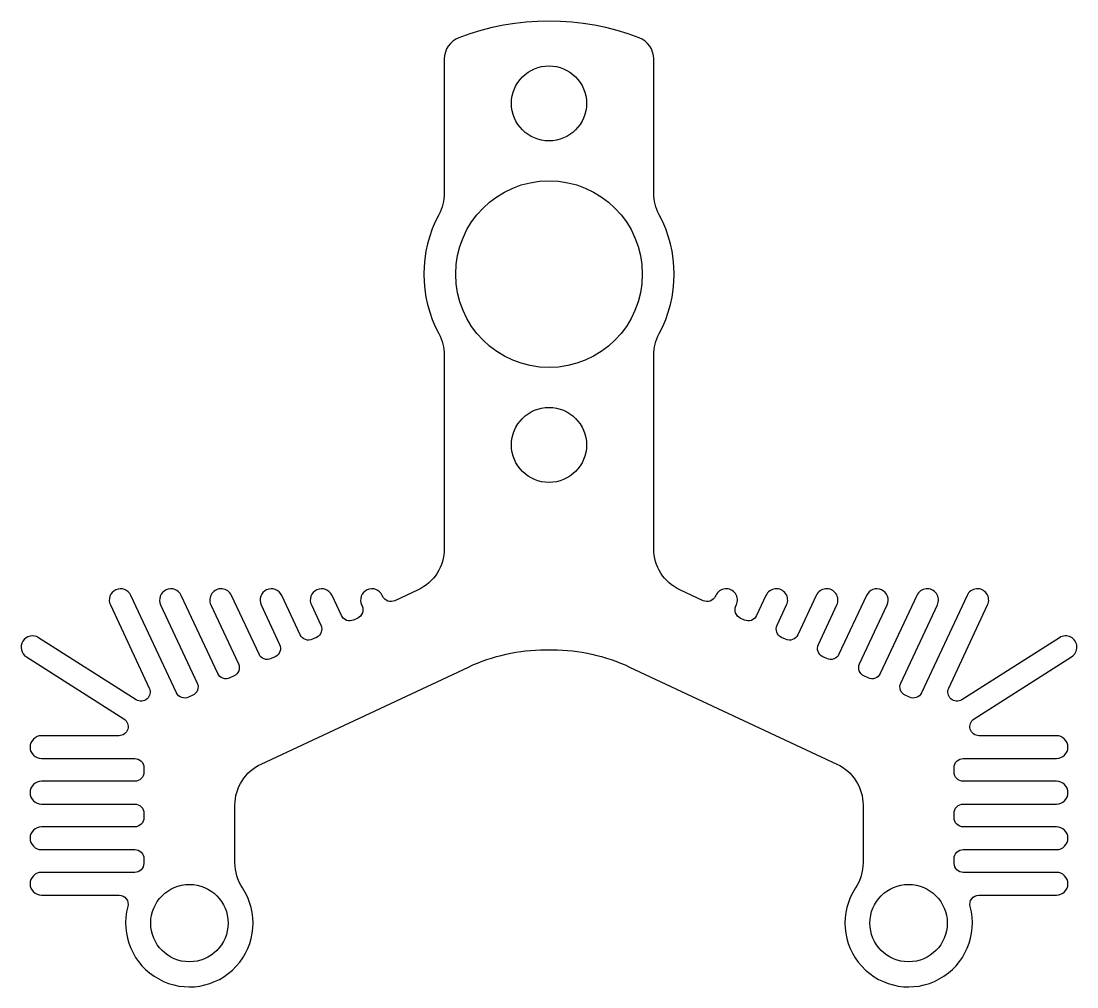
# Model space of a CAD drawing. Header units: millimetres. Extents: x -23.2 to 23.2, y -6.8 to 35.6.
import ezdxf

# ---------------------------------------------------------------- set-up
doc = ezdxf.new("R2010")
doc.units = ezdxf.units.MM
doc.layers.get('0').update_dxf_attribs({"linetype": 'CONTINUOUS'})

msp = doc.modelspace()

# ---------------------------------------------------------------- linework, layer by layer
msp.add_lwpolyline([(10.44, 9.991, 1), (9.534, 10.415), (9.117, 9.523, -0.414214), (8.586, 9.33), (8.404, 9.415, -0.414214), (8.212, 9.947), (8.232, 9.991, 1), (7.326, 10.415), (7.306, 10.371, -0.414214), (6.774, 10.178), (5.753, 10.656, -0.291148), (4.6, 12.467), (4.6, 20.957, -0.124369), (4.84, 21.907, 0.252646), (4.84, 27.132, -0.124369), (4.6, 28.082), (4.6, 33.97, 0.311205), (3.956, 34.904, 0.184025), (-3.956, 34.904, 0.311205), (-4.6, 33.97), (-4.6, 28.082, -0.124369), (-4.84, 27.132, 0.252646), (-4.84, 21.907, -0.124369), (-4.6, 20.957), (-4.6, 12.467, -0.291148), (-5.753, 10.656), (-6.774, 10.178, -0.414214), (-7.306, 10.371), (-7.326, 10.415, 1), (-8.232, 9.991), (-8.212, 9.947, -0.414214), (-8.404, 9.415), (-8.586, 9.33, -0.414214), (-9.117, 9.523), (-9.534, 10.415, 1), (-10.44, 9.991), (-10.023, 9.1, -0.414214), (-10.216, 8.568), (-10.397, 8.483, -0.414214), (-10.929, 8.676), (-11.742, 10.415, 1), (-12.648, 9.991), (-11.835, 8.252, -0.414214), (-12.028, 7.72), (-12.209, 7.636, -0.414214), (-12.741, 7.828), (-13.95, 10.415, 1), (-14.856, 9.991), (-13.646, 7.405, -0.414214), (-13.839, 6.873), (-14.02, 6.788, -0.414214), (-14.552, 6.981), (-16.158, 10.415, 1), (-17.064, 9.991), (-15.458, 6.557, -0.414214), (-15.651, 6.026), (-15.832, 5.941, -0.414214), (-16.364, 6.134), (-18.366, 10.415, 1), (-19.272, 9.991), (-17.562, 6.336, -0.750374), (-18.139, 5.829), (-22.425, 8.555, 1), (-22.962, 7.712), (-18.676, 4.985, -0.750374), (-18.891, 4.248), (-22.3, 4.248, 1), (-22.3, 3.248), (-18.2, 3.248, -0.414214), (-17.8, 2.848), (-17.8, 2.648, -0.414214), (-18.2, 2.248), (-22.3, 2.248, 1), (-22.3, 1.248), (-18.2, 1.248, -0.414214), (-17.8, 0.848), (-17.8, 0.648, -0.414214), (-18.2, 0.248), (-22.3, 0.248, 1), (-22.3, -0.752), (-18.2, -0.752, -0.414214), (-17.8, -1.152), (-17.8, -1.327, -0.004024), (-17.8, -1.359, -0.409507), (-18.2, -1.752), (-22.3, -1.752, 1), (-22.3, -2.752), (-18.891, -2.752, -0.493077), (-18.505, -3.256, 1.547908), (-13.467, -2.432, -0.147477), (-13.8, -1.327), (-13.8, 1.196, -0.291148), (-12.647, 3.008), (-3.542, 7.267, -0.110101), (-0.152, 8.02), (0.152, 8.02, -0.110101), (3.542, 7.267), (12.647, 3.008, -0.291148), (13.8, 1.196), (13.8, -1.327, -0.147477), (13.467, -2.432, 1.547908), (18.505, -3.256, -0.493077), (18.891, -2.752), (22.3, -2.752, 1), (22.3, -1.752), (18.2, -1.752, -0.409507), (17.8, -1.359, -0.004024), (17.8, -1.327), (17.8, -1.152, -0.414214), (18.2, -0.752), (22.3, -0.752, 1), (22.3, 0.248), (18.2, 0.248, -0.414214), (17.8, 0.648), (17.8, 0.848, -0.414214), (18.2, 1.248), (22.3, 1.248, 1), (22.3, 2.248), (18.2, 2.248, -0.414214), (17.8, 2.648), (17.8, 2.848, -0.414214), (18.2, 3.248), (22.3, 3.248, 1), (22.3, 4.248), (18.891, 4.248, -0.750374), (18.676, 4.985), (22.962, 7.712, 1), (22.425, 8.555), (18.139, 5.829, -0.750374), (17.562, 6.336), (19.272, 9.991, 1), (18.366, 10.415), (16.364, 6.134, -0.414214), (15.832, 5.941), (15.651, 6.026, -0.414214), (15.458, 6.557), (17.064, 9.991, 1), (16.158, 10.415), (14.552, 6.981, -0.414214), (14.02, 6.788), (13.839, 6.873, -0.414214), (13.646, 7.405), (14.856, 9.991, 1), (13.95, 10.415), (12.741, 7.828, -0.414214), (12.209, 7.636), (12.028, 7.72, -0.414214), (11.835, 8.252), (12.648, 9.991, 1), (11.742, 10.415), (10.929, 8.676, -0.414214), (10.397, 8.483), (10.216, 8.568, -0.414214), (10.023, 9.1)], format="xyb", close=True)
for centre, radius in [((0, 32.02), 1.65), ((0, 24.52), 4.1), ((0, 17.02), 1.65), ((-15.8, -3.98), 1.7), ((15.8, -3.98), 1.7)]:
    msp.add_circle(centre, radius)

doc.saveas('drawing.dxf')
